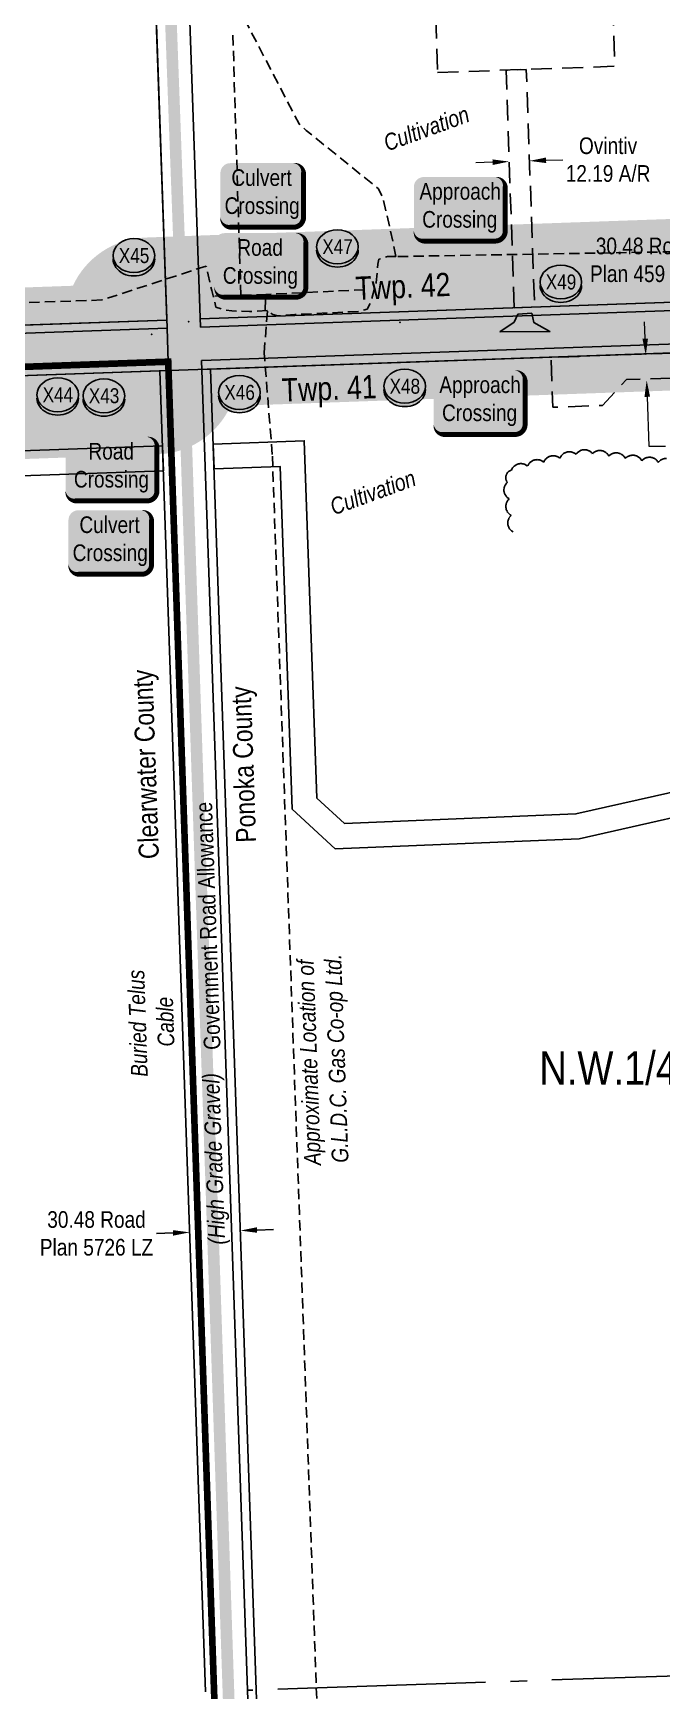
# Model space of a CAD drawing. Extents: x 665644 to 688844, y 5825051 to 5844826.
# Drawn here: x 668913 to 669291, y 5827822 to 5828818 of the extents above; entities that cross this region are included whole.
import ezdxf
from ezdxf.enums import TextEntityAlignment as Align

# ---------------------------------------------------------------- set-up
doc = ezdxf.new("R2010")
doc.units = 0
doc.header["$LTSCALE"] = 5
doc.header["$PDSIZE"] = 0.5
for name, pattern in [('0', [1, 1, 0]), ('BORDER', [44.45, 12.7, -6.35, 12.7, -6.35, 0, -6.35]), ('foc-ACCESSROAD', [3.75, 2.5, -1.25]), ('foc-QUARTERLINE', [33, 25, -3, 2, -3]), ('UG_PIPE', [1.875, 1.25, -0.625])]:
    doc.linetypes.add(name, pattern=pattern)
doc.layers.get('Defpoints').update_dxf_attribs({"color": 9})
doc.layers.add('AS-BOUNDARY', color=7, linetype='BORDER', lineweight=60, true_color=0xcc33ff)
for name, color, linetype in [('AS-PIPE-UG', 44, 'UG_PIPE'), ('AS-PIPE-UG-T', 44, 'Continuous'), ('AS-POWER', 104, 'foc-POWER'), ('AS-ROADS', 254, 'Continuous'), ('AS-TELEPHONE', 224, 'foc-TEL'), ('AS-TELEPHONE-T', 224, 'Continuous'), ('C-SYMBOL', 7, 'Continuous'), ('CG-NOTES', 7, 'Continuous'), ('D-TXT', 6, 'Continuous'), ('F-AR', 190, 'foc-ACCESSROAD'), ('F-RW', 190, 'Continuous'), ('F-WS', 190, 'foc-ACCESSROAD'), ('L-33', 7, 'Continuous'), ('L-QSEC', 8, 'foc-QUARTERLINE'), ('L-ROAD-T', 7, 'Continuous'), ('L-SEC', 7, 'Continuous'), ('L-TITLEDB', 4, 'Continuous'), ('L-TITLEDB-T', 4, 'Continuous'), ('P-BUFFER-H 30m', 51, 'Continuous'), ('P-CROSSINGS', 250, 'Continuous'), ('T-BUSH', 110, '0')]:
    doc.layers.add(name, color=color, linetype=linetype)
doc.layers.add('F-AR-T', color=190, linetype='Continuous', lineweight=9)
doc.layers.add('T-TEXT', color=48, linetype='Continuous', lineweight=18)
doc.layers.add('Fresh_POD_to_Rimbey_South', color=7, linetype='Continuous', plot=False)
doc.layers.add('P-PROPOSED-WL4', color=7, linetype='Continuous', true_color=0x5b5bc8)
doc.styles.add('175L', font='ARIALN.TTF', dxfattribs={"height": 20})
doc.styles.add('240', font='ARIALN.TTF', dxfattribs={"height": 30})
doc.styles.add('80', font='ARIALN.TTF', dxfattribs={"height": 10})
doc.styles.add('80CG', font='ARIALN.TTF', dxfattribs={"height": 10})
doc.styles.add('80L', font='ARIALN.TTF', dxfattribs={"height": 10})
doc.styles.add('80LS', font='ARIALNI.TTF', dxfattribs={"height": 10})
doc.styles.add('Crossing', font='ARIALN.TTF', dxfattribs={"height": 10})
doc.styles.add('foc-LtypeFont', font='ARIALN.TTF', dxfattribs={"height": 7.35})
doc.linetypes.add('foc-POWER', pattern='A,6,-1,["P",foc-LtypeFont,S=0.2,R=0,X=-0.625,Y=-0.75],-1.24,4', length=12.24)
doc.linetypes.add('foc-POWER-NOLINE', pattern='A,0,-4,["P",foc-LtypeFont,S=0.2,R=0,X=-0.625,Y=-0.75],-8.24', length=12.24)
doc.linetypes.add('foc-TEL', pattern='A,2,-1,["T",foc-LtypeFont,S=0.2,R=0,X=-0.425,Y=-0.75],-1.24,8', length=12.24)
doc.linetypes.add('foc-TEL-NOLINE', pattern='A,0,-2,["T",foc-LtypeFont,S=0.2,R=0,X=-0.425,Y=-0.75],-10.24', length=12.24)
doc.dimstyles.new('Compass 5 000', dxfattribs={"dimscale": 5, "dimtxt": 9, "dimasz": 2, "dimexe": 0.2, "dimexo": 0.0625, "dimgap": 0.5, "dimtad": 0, "dimtih": 1, "dimtoh": 1, "dimzin": 0, "dimdsep": 46, "dimtxsty": '80CG', "dimcen": 0.1, "dimse1": 1, "dimse2": 1, "dimclrd": 256, "dimclrt": 256, "dimaunit": 1, "dimadec": 4, "dimazin": 0, "dimtfac": 0.06, "dimtofl": 0, "dimtmove": 0, "dimatfit": 1, "dimfxl": 0.2, "dimtolj": 1, "dimtzin": 0, "dimlwd": -1, "dimarcsym": 0})

# ---------------------------------------------------------------- blocks, each defined once
blk = doc.blocks.new('*U2211')
h = blk.add_hatch(color=59)
edge = h.paths.add_edge_path()
edge.add_line((-21.5, -20), (21.5, -20))
edge.add_arc((21.5, -14), 6, 270, 360)
edge.add_line((27.5, -14), (27.5, 12.5))
edge.add_arc((21.5, 12.5), 6, 0, 90)
edge.add_line((21.5, 18.5), (-21.5, 18.5))
edge.add_arc((-21.5, 12.5), 6, 90, 180)
edge.add_line((-27.5, 12.5), (-27.5, -14))
edge.add_arc((-21.5, -14), 6, 180, 270)
at = {"color": 1, "flags": 128}
blk.add_lwpolyline([(-21.5, -20, 3, 3, 0), (21.5, -20, 3, 3, 0.414214), (27.5, -14, 3, 3, 0), (27.5, 12.5, 3, 0, 0.414214), (21.5, 18.5, 0, 0, 0), (-21.5, 18.5, 0, 0, 0.414214), (-27.5, 12.5, 0, 0, 0), (-27.5, -14, 0, 3, 0.414214)], format="xyseb", close=True, dxfattribs=at)
blk.add_lwpolyline([(-47.77, -34.41, 0, 7.5, 0), (0, 0, 0, 0, 0)], format="xyseb", dxfattribs=at)
at = {"color": 1, "style": '80'}
blk.add_attdef('ENTER_TEXT_001', (-35.99, -5), '', height=10, dxfattribs=at)
blk = doc.blocks.new('*U1229')
h = blk.add_hatch(color=254)
edge = h.paths.add_edge_path()
edge.add_line((-19, -20), (19, -20))
edge.add_arc((19, -14), 6, 270, 360)
edge.add_line((25, -14), (25, 12.5))
edge.add_arc((19, 12.5), 6, 0, 90)
edge.add_line((19, 18.5), (-19, 18.5))
edge.add_arc((-19, 12.5), 6, 90, 180)
edge.add_line((-25, 12.5), (-25, -14))
edge.add_arc((-19, -14), 6, 180, 270)
at = {"color": 160, "flags": 128}
blk.add_lwpolyline([(-19, -20, 3, 3, 0), (19, -20, 3, 3, 0.414214), (25, -14, 3, 3, 0), (25, 12.5, 3, 0, 0.414214), (19, 18.5, 0, 0, 0), (-19, 18.5, 0, 0, 0.414214), (-25, 12.5, 0, 0, 0), (-25, -14, 0, 3, 0.414214)], format="xyseb", close=True, dxfattribs=at)
at = {"color": 160, "style": '80'}
blk.add_attdef('ENTER_TEXT_001', (-26.85, -4.92), '', height=10, dxfattribs=at)
blk = doc.blocks.new('*D2243')
at = {"layer": 'Defpoints', "color": 0, "transparency": 16777216}
for p in [(669210.8, 5828750.36), (669198.61, 5828749.93), (669211.12, 5828741.03)]:
    blk.add_point(p, dxfattribs=at)
at = {"layer": 'F-AR-T', "transparency": 16777216}
for p, q in [((669188.95, 5828740.25), (669178.95, 5828739.9)), ((669221.12, 5828741.38), (669231.11, 5828741.73))]:
    blk.add_line(p, q, dxfattribs=at)
for points in [[(669188.89, 5828741.92), (669189.01, 5828738.59), (669198.94, 5828740.6)], [(669221.06, 5828743.05), (669221.18, 5828739.71), (669211.12, 5828741.03)]]:
    blk.add_solid(points, dxfattribs=at)
at = {"layer": 'F-AR-T', "transparency": 16777216, "insert": (669258.39, 5828741.73), "char_height": 10, "attachment_point": 5, "style": '80CG'}
blk.add_mtext('\\A1;Ovintiv\\P12.19 A/R', dxfattribs=at)
blk = doc.blocks.new('*D2356')
at = {"layer": 'Defpoints', "color": 0, "transparency": 16777216}
for p in [(669326.41, 5828657.17), (669388.05, 5828659.33), (669389.12, 5828628.98)]:
    blk.add_point(p, dxfattribs=at)
at = {"layer": 'L-TITLEDB-T', "transparency": 16777216}
for p, q in [((669325.55, 5828681.51), (669315.55, 5828681.51)), ((669326.06, 5828667.17), (669325.55, 5828681.51)), ((669327.82, 5828616.83), (669328.17, 5828606.84))]:
    blk.add_line(p, q, dxfattribs=at)
for points in [[(669327.72, 5828667.23), (669324.39, 5828667.11), (669326.41, 5828657.17)], [(669329.49, 5828616.89), (669326.16, 5828616.77), (669327.47, 5828626.82)]]:
    blk.add_solid(points, dxfattribs=at)
at = {"layer": 'L-TITLEDB-T', "transparency": 16777216, "insert": (669280.62, 5828681.51), "char_height": 10, "attachment_point": 5, "style": '80CG', "bg_fill": 1, "box_fill_scale": 1.1, "bg_fill_color": 51, "bg_fill_transparency": 0}
blk.add_mtext('\\A1;30.48 Road\\PPlan 459 MC', dxfattribs=at)
blk = doc.blocks.new('*D2363')
at = {"layer": 'Defpoints', "color": 0, "transparency": 16777216}
for p in [(669006.77, 5828097.3), (669007, 5828090.72), (669037.52, 5828091.76)]:
    blk.add_point(p, dxfattribs=at)
at = {"layer": 'L-TITLEDB-T', "transparency": 16777216}
for p, q in [((668996.78, 5828096.96), (668986.78, 5828096.61)), ((669047.29, 5828098.69), (669057.28, 5828099.04))]:
    blk.add_line(p, q, dxfattribs=at)
for points in [[(668996.72, 5828098.62), (668996.83, 5828095.29), (669006.77, 5828097.3)], [(669047.23, 5828100.36), (669047.34, 5828097.03), (669037.29, 5828098.35)]]:
    blk.add_solid(points, dxfattribs=at)
at = {"layer": 'L-TITLEDB-T', "transparency": 16777216, "insert": (668950.78, 5828096.61), "char_height": 10, "attachment_point": 5, "style": '80CG'}
blk.add_mtext('\\A1;30.48 Road\\PPlan 5726 LZ', dxfattribs=at)
blk = doc.blocks.new('xing2')
h = blk.add_hatch(color=50)
h.dxf.hatch_style = 1
edge = h.paths.add_edge_path()
edge.add_ellipse((0, 0), major_axis=(-12.5, 0), ratio=0.816297, start_angle=0, end_angle=360)
h = blk.add_hatch(color=250)
h.dxf.hatch_style = 1
edge = h.paths.add_edge_path()
edge.add_ellipse((0, -2.05), major_axis=(-12.5, 0), ratio=0.816297, start_angle=0, end_angle=180)
edge.add_line((12.5, -2.05), (12.5, 0))
edge.add_ellipse((0, 0), major_axis=(-12.5, 0), ratio=0.816297, start_angle=0, end_angle=180, ccw=False)
edge.add_line((-12.5, 0), (-12.5, -2.05))
at = {"color": 250}
blk.add_ellipse((0, 0), major_axis=(-12.5, 0), ratio=0.816297, dxfattribs=at)
blk.add_ellipse((0, -2.05), major_axis=(-12.5, 0), ratio=0.816297, start_param=0, end_param=3.141593, dxfattribs=at)
at = {"color": 250, "style": 'Crossing'}
blk.add_attdef('CROSSING', text='', height=9, dxfattribs=at).set_placement((0.09, 0.02), align=Align.MIDDLE_CENTER)
at = {"color": 250, "style": 'Crossing', "flags": 1}
for tag, p in [('OWNER', (0.09, -12.49)), ('DESCRIPTION', (0.09, -25.77)), ('LOCATION', (0.09, -39.3)), ('DWG_REF', (0.09, -52.84))]:
    blk.add_attdef(tag, text='', height=9, dxfattribs=at).set_placement(p, align=Align.MIDDLE_CENTER)
blk = doc.blocks.new('*U2226')
h = blk.add_hatch(color=59)
edge = h.paths.add_edge_path()
edge.add_line((-21.5, -20), (21.5, -20))
edge.add_arc((21.5, -14), 6, 270, 360)
edge.add_line((27.5, -14), (27.5, 12.5))
edge.add_arc((21.5, 12.5), 6, 0, 90)
edge.add_line((21.5, 18.5), (-21.5, 18.5))
edge.add_arc((-21.5, 12.5), 6, 90, 180)
edge.add_line((-27.5, 12.5), (-27.5, -14))
edge.add_arc((-21.5, -14), 6, 180, 270)
at = {"color": 1, "flags": 128}
blk.add_lwpolyline([(-47.82, 52.34, 0, 7.5, 0), (0, 0, 0, 0, 0)], format="xyseb", dxfattribs=at)
blk.add_lwpolyline([(-21.5, -20, 3, 3, 0), (21.5, -20, 3, 3, 0.414214), (27.5, -14, 3, 3, 0), (27.5, 12.5, 3, 0, 0.414214), (21.5, 18.5, 0, 0, 0), (-21.5, 18.5, 0, 0, 0.414214), (-27.5, 12.5, 0, 0, 0), (-27.5, -14, 0, 3, 0.414214)], format="xyseb", close=True, dxfattribs=at)
at = {"color": 1, "style": '80'}
blk.add_attdef('ENTER_TEXT_001', (-35.99, -5), '', height=10, dxfattribs=at)
blk = doc.blocks.new('*U2227')
h = blk.add_hatch(color=59)
edge = h.paths.add_edge_path()
edge.add_line((-21.5, -20), (21.5, -20))
edge.add_arc((21.5, -14), 6, 270, 360)
edge.add_line((27.5, -14), (27.5, 12.5))
edge.add_arc((21.5, 12.5), 6, 0, 90)
edge.add_line((21.5, 18.5), (-21.5, 18.5))
edge.add_arc((-21.5, 12.5), 6, 90, 180)
edge.add_line((-27.5, 12.5), (-27.5, -14))
edge.add_arc((-21.5, -14), 6, 180, 270)
at = {"color": 1, "flags": 128}
blk.add_lwpolyline([(-21.5, -20, 3, 3, 0), (21.5, -20, 3, 3, 0.414214), (27.5, -14, 3, 3, 0), (27.5, 12.5, 3, 0, 0.414214), (21.5, 18.5, 0, 0, 0), (-21.5, 18.5, 0, 0, 0.414214), (-27.5, 12.5, 0, 0, 0), (-27.5, -14, 0, 3, 0.414214)], format="xyseb", close=True, dxfattribs=at)
blk.add_lwpolyline([(39.6, -65.12, 0, 7.5, 0), (0, 0, 0, 0, 0)], format="xyseb", dxfattribs=at)
at = {"color": 1, "style": '80'}
blk.add_attdef('ENTER_TEXT_001', (-35.99, -5), '', height=10, dxfattribs=at)
blk = doc.blocks.new('*D2380')
at = {"layer": 'Defpoints', "color": 0, "transparency": 16777216}
for p in [(669296.76, 5828624.81), (669281.6, 5828609.27), (669297.29, 5828609.83)]:
    blk.add_point(p, dxfattribs=at)
at = {"layer": 'F-AR-T', "transparency": 16777216}
for p, q in [((669280.71, 5828634.25), (669280.36, 5828644.25)), ((669281.95, 5828599.28), (669282.99, 5828569.68)), ((669282.99, 5828569.68), (669292.99, 5828569.68))]:
    blk.add_line(p, q, dxfattribs=at)
for points in [[(669282.38, 5828634.31), (669279.05, 5828634.19), (669281.07, 5828624.26)], [(669283.62, 5828599.34), (669280.28, 5828599.22), (669281.6, 5828609.27)]]:
    blk.add_solid(points, dxfattribs=at)
at = {"layer": 'F-AR-T', "transparency": 16777216, "insert": (669321.72, 5828569.68), "char_height": 10, "attachment_point": 5, "style": '80CG', "bg_fill": 3, "box_fill_scale": 1.1, "bg_fill_color": 256, "bg_fill_true_color": 13158600, "bg_fill_transparency": 0}
blk.add_mtext('\\A1;New North\\P15.00 A/R', dxfattribs=at)
blk = doc.blocks.new('*U2234')
h = blk.add_hatch(color=59)
edge = h.paths.add_edge_path()
edge.add_line((-21.5, -20), (21.5, -20))
edge.add_arc((21.5, -14), 6, 270, 360)
edge.add_line((27.5, -14), (27.5, 12.5))
edge.add_arc((21.5, 12.5), 6, 0, 90)
edge.add_line((21.5, 18.5), (-21.5, 18.5))
edge.add_arc((-21.5, 12.5), 6, 90, 180)
edge.add_line((-27.5, 12.5), (-27.5, -14))
edge.add_arc((-21.5, -14), 6, 180, 270)
at = {"color": 1, "flags": 128}
blk.add_lwpolyline([(24.21, 66.31, 0, 7.5, 0), (0, 0, 0, 0, 0)], format="xyseb", dxfattribs=at)
blk.add_lwpolyline([(-21.5, -20, 3, 3, 0), (21.5, -20, 3, 3, 0.414214), (27.5, -14, 3, 3, 0), (27.5, 12.5, 3, 0, 0.414214), (21.5, 18.5, 0, 0, 0), (-21.5, 18.5, 0, 0, 0.414214), (-27.5, 12.5, 0, 0, 0), (-27.5, -14, 0, 3, 0.414214)], format="xyseb", close=True, dxfattribs=at)
at = {"color": 1, "style": '80'}
blk.add_attdef('ENTER_TEXT_001', (-35.99, -5), '', height=10, dxfattribs=at)

msp = doc.modelspace()

# ---------------------------------------------------------------- hatches: boundary and pattern name
at = {"layer": 'AS-ROADS'}
h = msp.add_hatch(color=256, dxfattribs=at)
h.dxf.hatch_style = 1
h.paths.add_polyline_path([(669193.335, 5828638.404), (669201.841, 5828644.137), (669204.215, 5828648.882), (669212.523, 5828649.475), (669213.809, 5828643.84), (669223.403, 5828638.503)])
at = {"layer": 'P-BUFFER-H 30m'}
h = msp.add_hatch(color=256, dxfattribs=at)
h.dxf.hatch_style = 1
edge = h.paths.add_edge_path()
edge.add_line((666009.192, 5827543.733), (666003.067, 5827535.89))
edge.add_line((666003.067, 5827535.89), (665942.142, 5827473.312))
edge.add_arc((665977.967, 5827438.432), 50, 135.7667, 181.939185)
edge.add_line((665927.996, 5827436.741), (665928.647, 5827417.504))
edge.add_line((665928.647, 5827417.504), (665858.673, 5827415.076))
edge.add_line((665858.673, 5827415.076), (665848.648, 5827703.844))
edge.add_line((665848.648, 5827703.844), (665829.66, 5828249.421))
edge.add_arc((665942.312, 5828253.201), 112.715, 136.013473, 181.921699, ccw=False)
edge.add_line((665861.213, 5828331.48), (665952.824, 5828426.391))
edge.add_arc((666033.077, 5828349.035), 111.465, 92.029947, 136.0531, ccw=False)
edge.add_line((666029.129, 5828460.43), (666763.716, 5828486.374))
edge.add_arc((666761.951, 5828536.343), 50, 272.022692, 335.20661)
edge.add_line((666807.342, 5828515.375), (667390.232, 5828536.212))
edge.add_line((667390.232, 5828536.212), (667545.778, 5828541.674))
edge.add_arc((667589.622, 5828565.71), 50, 208.731337, 271.999633)
edge.add_line((667591.367, 5828515.74), (668192.996, 5828536.745))
edge.add_line((668192.996, 5828536.745), (668987.773, 5828564.747))
edge.add_arc((668986.012, 5828614.716), 50, 272.017842, 335.235753)
edge.add_line((669031.414, 5828593.772), (669696.261, 5828617.102))
edge.add_arc((669740.082, 5828641.18), 50, 208.78768, 272.009739)
edge.add_line((669741.835, 5828591.211), (669818.198, 5828593.891))
edge.add_line((669818.198, 5828593.891), (670620.542, 5828621.926))
edge.add_line((670620.542, 5828621.926), (671177.684, 5828641.55))
edge.add_arc((671175.924, 5828691.519), 50, 272.017221, 298.322672)
edge.add_line((671199.646, 5828647.505), (671317.002, 5828651.615))
edge.add_line((671317.002, 5828651.615), (671420.483, 5828655.241))
edge.add_arc((671441.065, 5828700.808), 50, 245.69213, 272.006668)
edge.add_line((671442.816, 5828650.839), (672244.847, 5828678.94))
edge.add_line((672244.847, 5828678.94), (672264.955, 5828679.647))
edge.add_line((672264.955, 5828679.647), (673067.43, 5828707.876))
edge.add_line((673067.43, 5828707.876), (673434.856, 5828720.801))
edge.add_arc((673433.098, 5828770.77), 50, 272.014618, 335.237588)
edge.add_line((673478.5, 5828749.827), (673868.927, 5828763.561))
edge.add_line((673868.927, 5828763.561), (673889.027, 5828764.268))
edge.add_line((673889.027, 5828764.268), (674693.164, 5828792.467))
edge.add_line((674693.164, 5828792.467), (675500.312, 5828820.755))
edge.add_arc((675498.561, 5828870.724), 50, 272.007238, 280.2186)
edge.add_arc((675512.664, 5828871.243), 50, 263.992744, 272.089817)
edge.add_line((675514.487, 5828821.276), (675529.103, 5828821.809))
edge.add_arc((675572.891, 5828845.947), 50, 208.865365, 272.090012)
edge.add_line((675574.715, 5828795.98), (676318.375, 5828823.119))
edge.add_arc((676316.552, 5828873.086), 50, 272.090012, 298.401966)
edge.add_line((676340.335, 5828829.104), (676355.733, 5828829.666))
edge.add_arc((676376.247, 5828875.264), 50, 245.777107, 272.090777)
edge.add_line((676378.071, 5828825.297), (677089.349, 5828851.264))
edge.add_line((677089.349, 5828851.264), (677192.264, 5828855.477))
edge.add_line((677192.264, 5828855.477), (677189.938, 5828908.346))
edge.add_arc((677139.986, 5828906.148), 50, 2.519115, 92.090777)
edge.add_line((677138.162, 5828956.115), (676399.458, 5828929.147))
edge.add_arc((676378.945, 5828883.548), 50, 65.778516, 92.089536)
edge.add_line((676377.122, 5828933.515), (676311.431, 5828931.118))
edge.add_arc((676313.254, 5828881.152), 50, 92.089536, 118.402505)
edge.add_line((676289.471, 5828925.133), (675618.565, 5828900.649))
edge.add_arc((675574.778, 5828876.511), 50, 28.865443, 92.089939)
edge.add_line((675572.954, 5828926.478), (675563.641, 5828926.138))
edge.add_line((675563.641, 5828926.138), (675558.345, 5829067.321))
edge.add_arc((675508.381, 5829065.447), 50, 2.148269, 92.148212)
edge.add_line((675506.506, 5829115.412), (675486.408, 5829114.658))
edge.add_arc((675488.282, 5829064.693), 50, 92.148212, 182.148281)
edge.add_line((675438.317, 5829062.819), (675443.606, 5828921.831))
edge.add_line((675443.606, 5828921.831), (674689.556, 5828895.403))
edge.add_line((674689.556, 5828895.403), (673885.412, 5828867.204))
edge.add_line((673885.412, 5828867.204), (673865.306, 5828866.497))
edge.add_line((673865.306, 5828866.497), (673427.271, 5828851.088))
edge.add_arc((673429.028, 5828801.119), 50, 92.014647, 155.237557)
edge.add_line((673383.626, 5828822.062), (673063.809, 5828810.812))
edge.add_line((673063.809, 5828810.812), (672261.334, 5828782.583))
edge.add_line((672261.334, 5828782.583), (672241.233, 5828781.876))
edge.add_line((672241.233, 5828781.876), (671464.35, 5828754.656))
edge.add_arc((671443.768, 5828709.089), 50, 65.691921, 92.006853)
edge.add_line((671442.017, 5828759.058), (671313.396, 5828754.551))
edge.add_line((671313.396, 5828754.551), (671174.332, 5828749.681))
edge.add_arc((671176.082, 5828699.712), 50, 92.005828, 118.333837)
edge.add_line((671152.351, 5828743.722), (670616.93, 5828724.863))
edge.add_line((670616.93, 5828724.863), (669814.594, 5828696.828))
edge.add_line((669814.594, 5828696.828), (669785.832, 5828695.818))
edge.add_arc((669742.011, 5828671.74), 50, 28.787701, 92.009719)
edge.add_line((669740.258, 5828721.709), (669011.371, 5828696.132))
edge.add_arc((669013.124, 5828646.163), 50, 92.009719, 92.155612)
edge.add_line((669011.243, 5828696.128), (668980.075, 5828694.954))
edge.add_arc((668981.956, 5828644.99), 50, 92.155612, 155.142438)
edge.add_line((668936.588, 5828666.008), (668189.385, 5828639.682))
edge.add_line((668189.385, 5828639.682), (667635.387, 5828620.34))
edge.add_arc((667591.538, 5828596.314), 50, 28.718841, 92.011346)
edge.add_line((667589.783, 5828646.283), (667386.586, 5828639.147))
edge.add_line((667386.586, 5828639.147), (666756.08, 5828616.609))
edge.add_arc((666757.866, 5828566.641), 50, 92.047269, 155.180377)
edge.add_line((666712.484, 5828587.629), (666025.494, 5828563.366))
edge.add_arc((666033.062, 5828349.069), 214.43, 92.022692, 136.045845)
edge.add_line((665878.694, 5828497.902), (665787.104, 5828403.013))
edge.add_arc((665942.312, 5828253.201), 215.715, 136.013473, 181.934244)
edge.add_arc((665776.691, 5828247.607), 50, 181.934244, 181.99327)
edge.add_line((665726.721, 5828245.868), (665745.71, 5827700.266))
edge.add_line((665745.71, 5827700.266), (665757.47, 5827361.533))
edge.add_line((665757.47, 5827361.533), (665757.574, 5827358.535))
edge.add_arc((665807.544, 5827360.27), 50, 181.988415, 271.9875)
edge.add_line((665809.278, 5827310.3), (665862.247, 5827312.138))
edge.add_line((665862.247, 5827312.138), (665985.206, 5827316.405))
edge.add_arc((665983.472, 5827366.375), 50, 271.9875, 362.042067)
edge.add_line((666033.441, 5827368.156), (666032.177, 5827403.589))
edge.add_line((666032.177, 5827403.589), (666031.701, 5827417.647))
edge.add_line((666031.701, 5827417.647), (666072.442, 5827459.493))
edge.add_line((666072.442, 5827459.493), (666106.054, 5827458.849))
edge.add_arc((666107.012, 5827508.84), 50, 268.901432, 294.660224)
edge.add_line((666127.874, 5827463.4), (666172.459, 5827483.869))
edge.add_line((666172.459, 5827483.869), (666350.016, 5827525.676))
edge.add_arc((666338.557, 5827574.345), 50, 283.2493, 405.413231)
edge.add_line((666373.656, 5827609.954), (666371.132, 5827612.442))
edge.add_arc((666336.033, 5827576.833), 50, 45.413231, 103.2493)
edge.add_line((666324.573, 5827625.502), (666143.698, 5827582.914))
edge.add_arc((666155.158, 5827534.245), 50, 103.2493, 114.660224)
edge.add_line((666134.296, 5827579.685), (666133.685, 5827579.404))
edge.add_arc((666084.581, 5827569.982), 50, 10.861937, 62.58611)
edge.add_line((666107.602, 5827614.367), (666099.432, 5827618.605))
edge.add_arc((666076.411, 5827574.22), 50, 62.58611, 152.58611)
edge.add_line((666032.026, 5827597.24), (666030.645, 5827594.577))
edge.add_arc((666075.03, 5827571.557), 50, 152.58611, 184.80847)
edge.add_line((666025.206, 5827567.365), (666021.831, 5827559.92))
edge.add_line((666021.831, 5827559.92), (666009.192, 5827543.733))

# ---------------------------------------------------------------- linework, layer by layer
at = {"layer": 'AS-BOUNDARY', "flags": 128}
msp.add_lwpolyline([(665645.519, 5828501.939, 4, 4, 0), (665745.539, 5828505.527, 4, 4, 0), (666567.119, 5828534.54, 4, 4, 0), (667369.062, 5828562.807, 4, 4, 0), (668190.988, 5828591.895, 4, 4, 0), (668993.9, 5828620.377, 4, 4, 0), (669021.469, 5827821.487, 4, 4, 0), (669024.954, 5827721.455, 0, 0, 0)], format="xyseb", dxfattribs=at)
at = {"layer": 'AS-PIPE-UG', "flags": 128}
for points in [[(669130.683, 5828683.543), (669130.672, 5828683.566), (669129.269, 5828691.302), (669123.122, 5828718.596), (669120.273, 5828724.308), (669095.58, 5828744.316), (669086.063, 5828751.807), (669076.758, 5828759.376), (669072.586, 5828763.27), (669041.486, 5828822.972), (669040.614, 5828827.743)], [(669037.565, 5828660.358), (669032.78, 5828816.7)], [(669747.417, 5828694.85), (669741.999, 5828694.196), (669130.683, 5828683.543)], [(669130.683, 5828683.543), (669125.693, 5828683.512), (669120.63, 5828681.917), (669119.913, 5828678.939), (669118.956, 5828667.99), (669115.974, 5828656.805), (669113.488, 5828651.851), (669108.926, 5828650.643), (669103.437, 5828650.341), (669070.064, 5828648.752), (669059.886, 5828647.881), (669056.904, 5828648.689), (669053.62, 5828651.074)], [(669016.726, 5828677.83), (668954.061, 5828657.457)], [(669053.62, 5828651.074), (669042.828, 5828650.522), (669032.227, 5828650.882), (669027.245, 5828651.526), (669022.59, 5828653.158), (669020.031, 5828663.101), (669017.83, 5828672.472), (669017.058, 5828677.132), (669016.726, 5828677.83)], [(669037.565, 5828660.358), (669052.525, 5828660.772)], [(669052.264, 5828651.6), (669052.525, 5828660.772)], [(669111.968, 5828663.654), (669052.525, 5828660.772)], [(668954.061, 5828657.457), (668839.196, 5828653.467)], [(669037.565, 5828660.358), (669021.905, 5828659.814)], [(669051.527, 5828625.739), (669053.62, 5828651.074)], [(669056.494, 5828564.589), (669051.527, 5828625.739)], [(669086.527, 5827723.633), (669056.494, 5828564.589)]]:
    msp.add_lwpolyline(points, dxfattribs=at)
at = {"layer": 'AS-POWER', "linetype": 'foc-POWER-NOLINE', "flags": 128}
for points in [[(669013.124, 5828646.163), (670009.652, 5828681.102), (670601.897, 5828701.795), (670617.691, 5828702.347)], [(667288.825, 5828585.621), (667318.13, 5828586.668), (667391.594, 5828589.292), (667576.847, 5828595.798), (668119.481, 5828614.853), (668235.48, 5828618.919), (668918.009, 5828642.783), (668992.986, 5828645.405)]]:
    msp.add_lwpolyline(points, dxfattribs=at)
at = {"layer": 'AS-ROADS', "flags": 128}
for points, const_width in [([(668968.919, 5829544.133), (669002.684, 5828631.18), (669033.478, 5827721.785)], 7), ([(669133.11, 5828650.373), (669133.725, 5828632.92)], 10)]:
    msp.add_lwpolyline(points, dxfattribs=dict(at, const_width=const_width))
at = {"layer": 'AS-ROADS', "const_width": 8, "flags": 128}
msp.add_lwpolyline([(665663.65, 5827980.53), (665687.685, 5827988.716), (665721.182, 5828009.212), (665739.639, 5828031.302), (665759.691, 5828064.095), (665765.621, 5828092.221), (665766.304, 5828119.093), (665763.811, 5828259.415, -0.155161), (665788.496, 5828342.106), (665821.712, 5828386.34), (665867.425, 5828432.254), (665910.911, 5828476.213, -0.2036426), (666027.974, 5828524.198), (666292.823, 5828533.342), (666714.722, 5828546.241), (667115.317, 5828562.342), (667572.254, 5828577.327), (668113.694, 5828598.186), (668656.242, 5828616.102), (670206.753, 5828670.714), (671097.785, 5828702.772)], format="xyb", dxfattribs=at)
at = {"layer": 'AS-ROADS', "flags": 128}
msp.add_lwpolyline([(669193.335, 5828638.404), (669201.841, 5828644.137), (669204.215, 5828648.882), (669212.523, 5828649.475), (669213.809, 5828643.84), (669223.403, 5828638.503)], close=True, dxfattribs=at)
at = {"layer": 'AS-TELEPHONE', "linetype": 'foc-TEL-NOLINE', "flags": 128}
for points in [[(669024.954, 5827721.455), (669021.469, 5827821.485), (668993.9, 5828620.377), (668993.196, 5828640.478), (668965.044, 5829443.932), (668961.555, 5829543.871)], [(667369.234, 5828557.93), (667369.234, 5828557.93), (667389.403, 5828558.719), (668191.174, 5828586.722), (668988.911, 5828614.82), (669816.445, 5828643.86), (670618.796, 5828671.896)]]:
    msp.add_lwpolyline(points, dxfattribs=at)
at = {"layer": 'F-AR', "flags": 128}
msp.add_lwpolyline([(669202.017, 5828652.791), (669197.015, 5828795.572), (669209.198, 5828795.999), (669214.2, 5828653.219)], close=True, dxfattribs=at)
msp.add_lwpolyline([(669409.625, 5828629.56), (669224.037, 5828623.005), (669225.095, 5828593.03), (669255.071, 5828594.089), (669269.529, 5828609.606), (669410.154, 5828614.572)], dxfattribs=at)
at = {"layer": 'F-RW', "flags": 128}
msp.add_lwpolyline([(670267.11, 5828355.258), (669912.053, 5828343.053), (669912.053, 5828343.053), (669712.358, 5828336.187), (669663.471, 5828449.713), (669345.395, 5828357.273), (669241.022, 5828333.817), (669094.361, 5828327.655), (669068.519, 5828351.477), (669061.263, 5828557.33), (669021.436, 5828555.932), (669020.919, 5828570.921), (669075.722, 5828572.842), (669083.285, 5828358.215), (669099.986, 5828342.894), (669239.033, 5828348.736), (669341.647, 5828371.801), (669601.97, 5828447.472), (669616.632, 5828451.738), (669672.008, 5828467.833), (669722.075, 5828351.527), (669826.581, 5828355.12), (670271.35, 5828370.412)], dxfattribs=at)
msp.add_lwpolyline([(667398.709, 5828297.476), (667911.217, 5828315.645), (667986.632, 5828269.597), (668301.39, 5828416.087), (668297.002, 5828530.377), (668706.197, 5828544.859), (668990.995, 5828554.866), (668990.464, 5828569.855), (668281.427, 5828544.833), (668286.016, 5828425.489), (667987.619, 5828286.559), (667915.014, 5828331.04), (667742.659, 5828324.879), (667398.177, 5828312.466)], close=True, dxfattribs=at)
at = {"layer": 'F-WS', "flags": 128}
msp.add_lwpolyline([(669155.891, 5828794.131), (669262.505, 5828797.867), (669258.77, 5828904.482), (669152.156, 5828900.746)], close=True, dxfattribs=at)
at = {"layer": 'Fresh_POD_to_Rimbey_South', "color": 6}
for p in [(669006.249, 5828644.44), (669133.333, 5828644.053), (668983.935, 5828636.767)]:
    msp.add_point(p, dxfattribs=at)
at = {"layer": 'L-QSEC', "flags": 128}
msp.add_lwpolyline([(669844.288, 5827849.281), (669041.593, 5827822.173)], dxfattribs=at)
at = {"layer": 'L-SEC', "flags": 128}
for points in [[(668965.044, 5829443.932), (668993.196, 5828640.478)], [(669013.298, 5828641.184), (668985.151, 5829444.649)], [(669815.564, 5828669.296), (669013.298, 5828641.184)], [(668190.213, 5828612.097), (668993.196, 5828640.478)], [(669014.005, 5828621.082), (669816.26, 5828649.196)], [(669041.593, 5827822.173), (669014.005, 5828621.082)], [(668993.9, 5828620.377), (668190.988, 5828591.895)], [(668993.9, 5828620.377), (669021.469, 5827821.487)], [(669041.593, 5827822.173), (669045.071, 5827722.233)]]:
    msp.add_lwpolyline(points, dxfattribs=at)
at = {"layer": 'L-TITLEDB', "flags": 128}
for points in [[(668731.904, 5828731.305), (668735.237, 5828636.429), (668992.986, 5828645.405), (668984.526, 5828887.253)], [(669815.39, 5828674.315), (669013.124, 5828646.163)], [(668992.986, 5828645.405), (668190.051, 5828617.331)], [(669014.187, 5828615.708), (669816.445, 5828643.86)], [(668191.251, 5828586.715), (668994.088, 5828615.001)], [(668988.911, 5828614.82), (669016.294, 5827821.286)], [(669046.77, 5827822.349), (669019.366, 5828615.889)], [(669050.26, 5827722.409), (669046.77, 5827822.349)]]:
    msp.add_lwpolyline(points, dxfattribs=at)
at = {"layer": 'T-BUSH', "flags": 128}
msp.add_lwpolyline([(669201.318, 5828518.105, -0.5205671), (669200.143, 5828528.036, -0.5205671), (669198.967, 5828537.967, -0.5205671), (669197.792, 5828547.897, -0.5205671), (669200.295, 5828555.274, -0.5205671), (669210.011, 5828557.64, -0.5205671), (669219.727, 5828560.006, -0.5205671), (669229.443, 5828562.373, -0.5205671), (669239.159, 5828564.739, -0.5205671), (669248.969, 5828565.128, -0.5205671), (669258.867, 5828563.7, -0.5205671), (669268.764, 5828562.273, -0.5205671), (669278.662, 5828560.845, -0.5205671), (669288.603, 5828559.888, -0.5205671), (669298.595, 5828559.505, -0.5205671), (669308.588, 5828559.123, -0.5205671), (669318.581, 5828558.74, -0.5205671), (669328.573, 5828558.358, -0.5205671), (669338.498, 5828557.835, -0.5205671), (669345.021, 5828550.255, -0.5205671), (669351.543, 5828542.675, -0.5205671), (669361.157, 5828540.828, -0.5205671), (669371.113, 5828539.892, -0.5205671), (669380.033, 5828544.288, -0.5205671), (669388.534, 5828549.455, -0.5205671), (669395.702, 5828556.428, -0.5205671), (669404.442, 5828559.274, -0.5205671), (669414.432, 5828558.837, -0.5205671), (669424.423, 5828558.4, -0.5205671), (669434.413, 5828557.964, -0.5205671), (669444.404, 5828557.527, -0.5205671), (669454.394, 5828557.09, -0.5205671), (669464.385, 5828556.654, -0.5205671), (669474.375, 5828556.217, -0.5205671), (669483.816, 5828553.313, -0.5205671), (669493.047, 5828549.469, -0.5205671), (669502.279, 5828545.624, -0.5205671), (669511.511, 5828541.78, -0.5205671), (669520.65, 5828537.721, -0.5205671), (669529.784, 5828533.652, -0.5205671), (669538.919, 5828529.584, -0.5205671), (669548.054, 5828525.515, -0.5205671), (669555.571, 5828519.092, -0.5205671), (669560.133, 5828514.533, -0.5205671)], format="xyb", dxfattribs=at)

# ---------------------------------------------------------------- block references
at = {"layer": 'CG-NOTES'}
ref = msp.add_blockref('*U1229', (669050.274, 5828721.185), dxfattribs=dict(at, xscale=1.000119014162687, yscale=1.000119014162687, zscale=1.000119014162687))
ref.add_attrib('ENTER_TEXT_001', 'Culvert', (669031.892, 5828725.989), dxfattribs={"layer": '0', "color": 160, "height": 10.0012, "style": '80'})
ref.add_attrib('ENTER_TEXT_002', 'Crossing', (669027.795, 5828709.143), dxfattribs={"layer": '0', "color": 160, "height": 10.0012, "style": '80'})
ref = msp.add_blockref('*U2227', (669169.074, 5828712.854), dxfattribs=dict(at, xscale=0.9990699345404985, yscale=0.9990699345404985, zscale=0.9990699345404985))
ref.add_attrib('ENTER_TEXT_001', 'Approach', (669144.973, 5828717.742), dxfattribs={"layer": '0', "color": 1, "height": 9.9907, "style": '80'})
ref.add_attrib('ENTER_TEXT_002', 'Crossing', (669146.619, 5828700.913), dxfattribs={"layer": '0', "color": 1, "height": 9.9907, "style": '80'})
ref = msp.add_blockref('*U2211', (669049.194, 5828679.126), dxfattribs=dict(at, xscale=0.9990699345404985, yscale=0.9990699345404985, zscale=0.9990699345404985))
ref.add_attrib('ENTER_TEXT_001', 'Road', (669035.496, 5828684.014), dxfattribs={"layer": '0', "color": 1, "height": 9.9907, "style": '80'})
ref.add_attrib('ENTER_TEXT_002', 'Crossing', (669026.739, 5828667.186), dxfattribs={"layer": '0', "color": 1, "height": 9.9907, "style": '80'})
ref = msp.add_blockref('*U2226', (669181.01, 5828596.647), dxfattribs=dict(at, xscale=0.9990699345404985, yscale=0.9990699345404985, zscale=0.9990699345404985))
ref.add_attrib('ENTER_TEXT_001', 'Approach', (669156.909, 5828601.534), dxfattribs={"layer": '0', "color": 1, "height": 9.9907, "style": '80'})
ref.add_attrib('ENTER_TEXT_002', 'Crossing', (669158.554, 5828584.706), dxfattribs={"layer": '0', "color": 1, "height": 9.9907, "style": '80'})
ref = msp.add_blockref('*U2234', (668959.662, 5828556.715), dxfattribs=dict(at, xscale=0.9990699345404985, yscale=0.9990699345404985, zscale=0.9990699345404985))
ref.add_attrib('ENTER_TEXT_001', 'Road', (668945.964, 5828561.602), dxfattribs={"layer": '0', "color": 1, "height": 9.9907, "style": '80'})
ref.add_attrib('ENTER_TEXT_002', 'Crossing', (668937.206, 5828544.774), dxfattribs={"layer": '0', "color": 1, "height": 9.9907, "style": '80'})
ref = msp.add_blockref('*U1229', (668958.898, 5828512.644), dxfattribs=dict(at, xscale=1.000119014162687, yscale=1.000119014162687, zscale=1.000119014162687))
ref.add_attrib('ENTER_TEXT_001', 'Culvert', (668940.516, 5828517.448), dxfattribs={"layer": '0', "color": 160, "height": 10.0012, "style": '80'})
ref.add_attrib('ENTER_TEXT_002', 'Crossing', (668936.419, 5828500.602), dxfattribs={"layer": '0', "color": 160, "height": 10.0012, "style": '80'})
at = {"layer": 'P-CROSSINGS'}
for p, values in [((668973.263, 5828684.135), {'CROSSING': 'X45'}), ((669095.644, 5828689.472), {'CROSSING': 'X47'}), ((669230.005, 5828668.257), {'CROSSING': 'X49'}), ((668927.457, 5828600.541), {'CROSSING': 'X44'}), ((669036.726, 5828601.954), {'CROSSING': 'X46'}), ((669136.109, 5828605.639), {'CROSSING': 'X48'}), ((668955.224, 5828599.923), {'CROSSING': 'X43'})]:
    msp.add_blockref('xing2', p, dxfattribs=at).add_auto_attribs(values)

# ---------------------------------------------------------------- texts
at = {"layer": 'AS-PIPE-UG-T', "insert": (669075.718, 5828137.365), "char_height": 10, "attachment_point": 1, "rotation": 92.045315, "style": '175L'}
msp.add_mtext_dynamic_manual_height_columns('\\pi0.05;{\\fArial Narrow|b0|i1|c0|p34;Approximate Location of\\P\\pi0.97428;G.L.D.C. Gas Co-op Ltd.}', width=125.14093, gutter_width=50, heights=[0], dxfattribs=at)
at = {"layer": 'AS-TELEPHONE-T', "insert": (668971.625, 5828190.881), "char_height": 10, "attachment_point": 1, "rotation": 91.976359, "style": '175L'}
msp.add_mtext_dynamic_manual_height_columns('\\pi-0.32836;{\\fArial Narrow|b0|i1|c0|p34;Buried Telus \\P\\pi17.264;Cable}', width=63.12909, gutter_width=100, heights=[0], dxfattribs=at)
at = {"layer": 'C-SYMBOL', "color": 3, "style": '175L'}
msp.add_text('N.W.1/4 Sec. 34-41-4-W.5M.', height=20, dxfattribs=at).set_placement((669364.106, 5828179.994), align=Align.BOTTOM_CENTER)
at = {"layer": 'D-TXT', "color": 3, "insert": (669106.272, 5828671.423), "char_height": 14, "attachment_point": 1, "rotation": 2.505158, "style": '80L', "bg_fill": 1, "box_fill_scale": 1.1, "bg_fill_color": 51, "bg_fill_transparency": 0}
msp.add_mtext_dynamic_manual_height_columns('Twp. 42', width=56.34055, gutter_width=47.5, heights=[0], dxfattribs=at)
at = {"layer": 'D-TXT', "color": 3, "insert": (669061.918, 5828610.315), "char_height": 14, "attachment_point": 1, "rotation": 2.19753, "style": '80L'}
msp.add_mtext_dynamic_manual_height_columns('Twp. 41', width=101.3954, gutter_width=47.5, heights=[0], dxfattribs=at)
at = {"layer": 'L-33', "color": 200, "linetype": 'Continuous', "true_color": 0xcc33ff, "insert": (668982.162, 5828378.504), "char_height": 12, "attachment_point": 5, "rotation": 91.976438, "style": '240'}
msp.add_mtext_dynamic_manual_height_columns('Clearwater County', width=201.24694, gutter_width=45, heights=[0], dxfattribs=at)
at = {"layer": 'L-ROAD-T', "style": '80L'}
msp.add_text('Government Road Allowance', height=10, rotation=91.988333, dxfattribs=at).set_placement((669017.801, 5828281.399), align=Align.MIDDLE_CENTER)
at = {"layer": 'T-TEXT', "style": '80LS'}
for s, rotation, p in [('Cultivation', 20, (669149.131, 5828760.493)), ('Cultivation', 20, (669116.923, 5828541.88)), ('(High Grade Gravel)', 91.988333, (669021.333, 5828141.444))]:
    msp.add_text(s, height=10, rotation=rotation, dxfattribs=at).set_placement(p, align=Align.MIDDLE_CENTER)

# ---------------------------------------------------------------- dimensions: what is measured, and where the dimension line sits
at = {"layer": 'F-AR-T'}
dim = msp.add_aligned_dim(p1=(669198.614, 5828749.931), p2=(669210.797, 5828750.358), distance=-9.333, text='Ovintiv\\P12.19 A/R', dimstyle='Compass 5 000', dxfattribs=at)
dim.commit()
dim.dimension.update_dxf_attribs({"geometry": '*D2243', "text_midpoint": (669258.393, 5828741.731)})
at = {"layer": 'L-TITLEDB-T', "color": 3}
dim = msp.add_aligned_dim(p1=(669037.517, 5828091.765), p2=(669006.996, 5828090.716), distance=-6.588, text='30.48 Road\\PPlan 5726 LZ', dimstyle='Compass 5 000', dxfattribs=at)
dim.commit()
dim.dimension.update_dxf_attribs({"geometry": '*D2363', "text_midpoint": (668950.782, 5828096.613)})

# ---------------------------------------------------------------- next in the draw order: texts
at = {"layer": 'L-33', "color": 200, "linetype": 'Continuous', "true_color": 0xcc33ff, "insert": (669040.964, 5828378.447), "char_height": 12, "attachment_point": 5, "rotation": 91.976438, "style": '240', "bg_fill": 3, "box_fill_scale": 1.1, "bg_fill_color": 256, "bg_fill_transparency": 0}
msp.add_mtext_dynamic_manual_height_columns('Ponoka County', width=93.99995, gutter_width=45, heights=[0], dxfattribs=at)

# ---------------------------------------------------------------- next in the draw order: dimensions: what is measured, and where the dimension line sits
at = {"layer": 'F-AR-T'}
dim = msp.add_linear_dim(base=(669281.597, 5828609.272), p1=(669296.763, 5828624.814), p2=(669297.292, 5828609.826), angle=272.022589, text='New North\\P15.00 A/R', dimstyle='Compass 5 000', override={"dimtfill": 1}, dxfattribs=at)
dim.commit()
dim.dimension.update_dxf_attribs({"geometry": '*D2380', "text_midpoint": (669321.723, 5828569.68), "dimtype": 161})

# ---------------------------------------------------------------- next in the draw order: hatches: boundary and pattern name
at = {"layer": 'P-PROPOSED-WL4'}
h = msp.add_hatch(color=256, dxfattribs=at)
h.dxf.hatch_style = 1
edge = h.paths.add_edge_path()
edge.add_line((677138.894, 5828906.615), (676379.135, 5828878.371))
edge.add_line((676379.135, 5828878.371), (676378.945, 5828883.548))
edge.add_line((676378.945, 5828883.548), (676313.254, 5828881.152))
edge.add_line((676313.254, 5828881.152), (676313.444, 5828875.975))
edge.add_line((676313.444, 5828875.975), (675575.78, 5828849.054))
edge.add_line((675575.78, 5828849.054), (675574.778, 5828876.511))
edge.add_line((675574.778, 5828876.511), (675515.549, 5828874.35))
edge.add_line((675515.549, 5828874.35), (675508.381, 5829065.447))
edge.add_line((675508.381, 5829065.447), (675488.282, 5829064.693))
edge.add_line((675488.282, 5829064.693), (675495.45, 5828873.617))
edge.add_line((675495.45, 5828873.617), (674691.307, 5828845.434))
edge.add_line((674691.307, 5828845.434), (673887.164, 5828817.235))
edge.add_line((673887.164, 5828817.235), (673867.064, 5828816.528))
edge.add_line((673867.064, 5828816.528), (673429.028, 5828801.119))
edge.add_line((673429.028, 5828801.119), (673429.994, 5828773.662))
edge.add_line((673429.994, 5828773.662), (673065.567, 5828760.843))
edge.add_line((673065.567, 5828760.843), (672263.092, 5828732.614))
edge.add_line((672263.092, 5828732.614), (672242.991, 5828731.907))
edge.add_line((672242.991, 5828731.907), (671443.955, 5828703.911))
edge.add_line((671443.955, 5828703.911), (671443.768, 5828709.089))
edge.add_line((671443.768, 5828709.089), (671315.147, 5828704.582))
edge.add_line((671315.147, 5828704.582), (671176.082, 5828699.712))
edge.add_line((671176.082, 5828699.712), (671173.893, 5828694.449))
edge.add_line((671173.893, 5828694.449), (670618.69, 5828674.894))
edge.add_line((670618.69, 5828674.894), (669816.34, 5828646.858))
edge.add_line((669816.34, 5828646.858), (669742.974, 5828644.284))
edge.add_line((669742.974, 5828644.284), (669742.011, 5828671.74))
edge.add_line((669742.011, 5828671.74), (669013.124, 5828646.163))
edge.add_line((669013.124, 5828646.163), (668981.956, 5828644.99))
edge.add_line((668981.956, 5828644.99), (668982.91, 5828617.609))
edge.add_line((668982.91, 5828617.609), (668191.145, 5828589.713))
edge.add_line((668191.145, 5828589.713), (667592.514, 5828568.812))
edge.add_line((667592.514, 5828568.812), (667591.538, 5828596.314))
edge.add_line((667591.538, 5828596.314), (667388.341, 5828589.178))
edge.add_line((667388.341, 5828589.178), (666757.866, 5828566.641))
edge.add_line((666757.866, 5828566.641), (666758.846, 5828539.235))
edge.add_line((666758.846, 5828539.235), (666027.258, 5828513.397))
edge.add_arc((666033.062, 5828349.069), 164.43, 92.022692, 136.045845)
edge.add_line((665914.689, 5828463.198), (665823.079, 5828368.288))
edge.add_arc((665942.312, 5828253.201), 165.715, 136.013473, 181.934244)
edge.add_line((665776.691, 5828247.607), (665795.68, 5827702.005))
edge.add_line((665795.68, 5827702.005), (665807.44, 5827363.268))
edge.add_line((665807.44, 5827363.268), (665807.544, 5827360.27))
edge.add_line((665807.544, 5827360.27), (665810.542, 5827360.374))
edge.add_line((665810.542, 5827360.374), (665798.678, 5827702.109))
edge.add_line((665798.678, 5827702.109), (665779.689, 5828247.71))
edge.add_arc((665942.312, 5828253.201), 162.715, 136.013473, 181.933702, ccw=False)
edge.add_line((665825.238, 5828366.205), (665916.849, 5828461.115))
edge.add_arc((666033.062, 5828349.069), 161.43, 92.022692, 136.045845, ccw=False)
edge.add_line((666027.364, 5828510.399), (666761.951, 5828536.343))
edge.add_line((666761.951, 5828536.343), (666760.971, 5828563.75))
edge.add_line((666760.971, 5828563.75), (667388.446, 5828586.18))
edge.add_line((667388.446, 5828586.18), (667588.646, 5828593.211))
edge.add_line((667588.646, 5828593.211), (667589.622, 5828565.71))
edge.add_line((667589.622, 5828565.71), (668191.251, 5828586.715))
edge.add_line((668191.251, 5828586.715), (668986.012, 5828614.716))
edge.add_line((668986.012, 5828614.716), (668985.058, 5828642.104))
edge.add_line((668985.058, 5828642.104), (669013.233, 5828643.165))
edge.add_line((669013.233, 5828643.165), (669739.118, 5828668.637))
edge.add_line((669739.118, 5828668.637), (669740.082, 5828641.18))
edge.add_line((669740.082, 5828641.18), (669816.445, 5828643.86))
edge.add_line((669816.445, 5828643.86), (670618.796, 5828671.896))
edge.add_line((670618.796, 5828671.896), (671175.924, 5828691.519))
edge.add_line((671175.924, 5828691.519), (671178.112, 5828696.781))
edge.add_line((671178.112, 5828696.781), (671315.252, 5828701.584))
edge.add_line((671315.252, 5828701.584), (671440.878, 5828705.986))
edge.add_line((671440.878, 5828705.986), (671441.065, 5828700.808))
edge.add_line((671441.065, 5828700.808), (672243.096, 5828728.909))
edge.add_line((672243.096, 5828728.909), (672263.197, 5828729.616))
edge.add_line((672263.197, 5828729.616), (673065.672, 5828757.845))
edge.add_line((673065.672, 5828757.845), (673433.098, 5828770.77))
edge.add_line((673433.098, 5828770.77), (673432.132, 5828798.227))
edge.add_line((673432.132, 5828798.227), (673867.169, 5828813.53))
edge.add_line((673867.169, 5828813.53), (673887.269, 5828814.237))
edge.add_line((673887.269, 5828814.237), (674691.412, 5828842.436))
edge.add_line((674691.412, 5828842.436), (675498.561, 5828870.724))
edge.add_line((675498.561, 5828870.724), (675491.393, 5829061.808))
edge.add_line((675491.393, 5829061.808), (675505.495, 5829062.337))
edge.add_line((675505.495, 5829062.337), (675512.663, 5828871.243))
edge.add_line((675512.663, 5828871.243), (675571.889, 5828873.404))
edge.add_line((675571.889, 5828873.404), (675572.891, 5828845.947))
edge.add_line((675572.891, 5828845.947), (676316.552, 5828873.086))
edge.add_line((676316.552, 5828873.086), (676316.362, 5828878.263))
edge.add_line((676316.362, 5828878.263), (676376.057, 5828880.441))
edge.add_line((676376.057, 5828880.441), (676376.247, 5828875.264))
edge.add_line((676376.247, 5828875.264), (677139.026, 5828903.618))
edge.add_line((677139.026, 5828903.618), (677138.894, 5828906.615))

# ---------------------------------------------------------------- next in the draw order: dimensions: what is measured, and where the dimension line sits
at = {"layer": 'L-TITLEDB-T', "color": 3}
dim = msp.add_linear_dim(base=(669326.408, 5828657.173), p1=(669389.117, 5828628.985), p2=(669388.052, 5828659.335), angle=92.008198, text='30.48 Road\\PPlan 459 MC', dimstyle='Compass 5 000', override={"dimtfill": 2, "dimtfillclr": 51}, dxfattribs=at)
dim.commit()
dim.dimension.update_dxf_attribs({"geometry": '*D2356', "text_midpoint": (669280.62, 5828681.511), "dimtype": 161})

doc.saveas('drawing.dxf')
